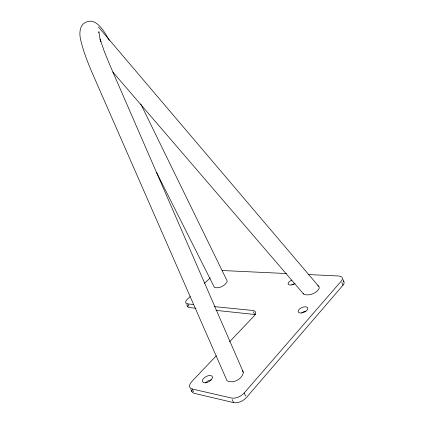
<?xml version="1.0" encoding="UTF-8"?>
<svg xmlns="http://www.w3.org/2000/svg" width="424" height="424" viewBox="0 0 424 424"><rect width="100%" height="100%" fill="white"/><g stroke="black" fill="none" stroke-linecap="round" stroke-linejoin="round"><path stroke-width="0.64" d="M98.75 32.881L98.914 31.652L99.661 37.275L100.859 41.711L100.091 39.167L104.331 51.521L109.869 65.1L243.302 372.145C242.676 379.072 233.099 384.049 227.026 380.736L92.167 72.817C87.492 61.862 83.13 50.695 80.47 39.061C79.436 33.973 79.479 28.185 83.051 24.036C95.124 14.363 104.309 31.572 109.233 40.338M343.329 281.054A8.31 4.06 -20.2 0 1 342.99 285.209L246.355 397.627A9.694 5.565 -27.9 0 1 233.64 402.615L194.34 393.345A9.206 4.934 -29.3 0 1 191.68 390.536M216.33 355.725L191.786 381.552A9.222 4.887 -29.2 0 0 192.167 388.988L231.424 398.014A9.715 5.512 -27.8 0 0 244.171 393.011L341.309 281.048A8.326 4.023 -20.3 0 0 338.633 275.987L308.221 274.556M229.511 341.85L254.061 316.023A8.194 3.97 -24.8 0 0 252.757 310.469L214.099 306.573M190.244 296.551L187.503 299.106A7.378 3.18 -26.5 0 0 187.758 303.918L188.924 306.351M204.485 283.285L210.272 277.89M286.407 273.533L223.284 270.57A7.075 2.957 -25.1 0 0 222.319 270.591M187.758 303.918L193.683 304.512M195.962 308.248L189.507 307.564A7.362 3.217 -26.6 0 1 187.403 305.921M215.975 310.373L254.564 314.465A8.178 4.012 -24.9 0 1 255.571 314.666M112.89 72.107L303.563 293.97M98.421 27.014L318.588 286.205M242.305 370.396L243.302 372.145M156.589 172.52L214.422 287.414C218.97 288.855 224.201 286.067 226.867 282.363L227.153 280.926L140.821 104.05M192.167 388.988L193.62 391.898M190.832 389.391L191.913 391.553M186.708 304.755L187.578 306.568M232.167 399.551L233.64 402.615M244.171 393.011L245.629 396.09M253.361 311.804L254.564 314.465M343.058 279.66L343.891 281.727M341.871 282.437L342.99 285.209M303.107 293.286A7.977 3.869 -21.5 0 0 304.321 294.489C309.695 295.925 316.24 293.371 319.097 288.564A7.977 3.874 -21.5 0 0 317.809 285.702M302.047 312.615A5.146 2.639 -22.1 0 1 305.821 311.11M295.046 283.465A4.754 2.221 -22.3 0 1 288.41 284.43A4.754 2.221 -22.3 0 1 291.781 280.19M291.776 284.986A4.744 2.242 -22.3 0 1 294.659 283.714M205.783 382.671A5.517 2.973 -28.7 0 1 211.253 379.83M301.427 312.976A5.157 2.613 -22.1 0 0 307.771 307.978A5.157 2.613 -22.1 0 0 299.768 308.762A5.157 2.613 -22.1 0 0 301.427 312.976M205.163 382.846A5.528 2.942 -28.6 0 0 212.456 377.132A5.528 2.942 -28.6 0 0 204.617 377.477A5.528 2.942 -28.6 0 0 205.163 382.846"/></g></svg>
